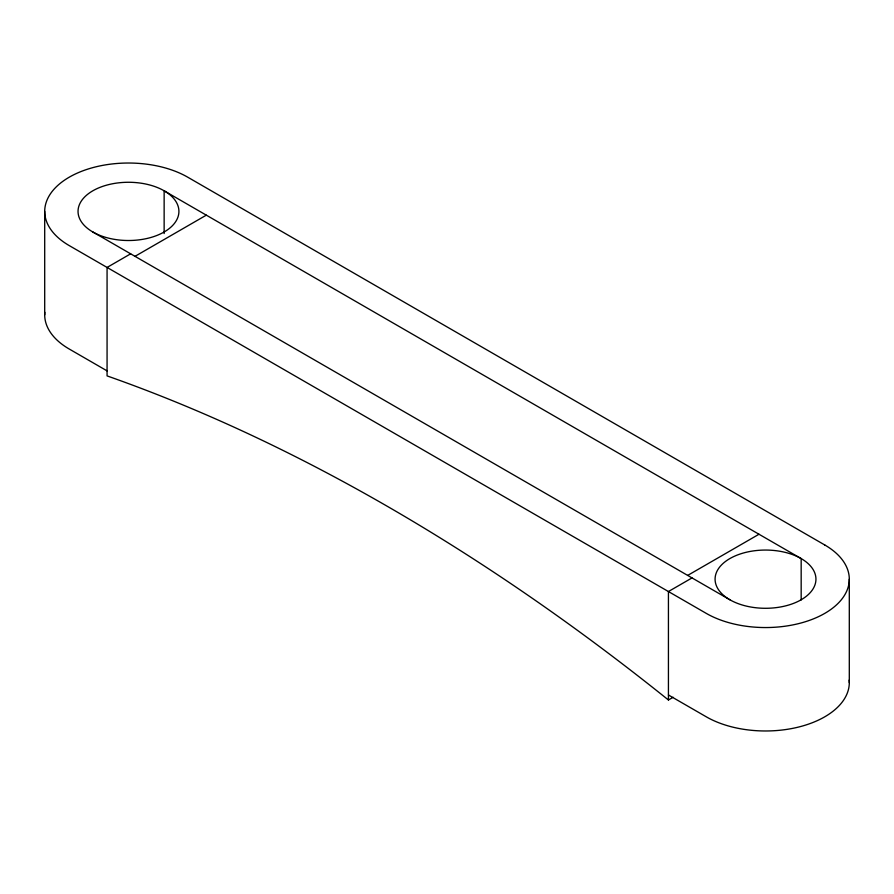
<?xml version="1.0" encoding="UTF-8"?>
<svg xmlns="http://www.w3.org/2000/svg" width="894" height="894" viewBox="0 0 894 894"><rect width="100%" height="100%" fill="white"/><g stroke="black" fill="none" stroke-linecap="round" stroke-linejoin="round"><path stroke-width="1.34" d="M130.658 253.818L107.068 267.44L107.068 375.893A2069.051 1194.574 60 0 1 668.433 699.991L673.16 697.275M135.005 256.332L206.324 215.152M687.676 575.412L758.995 534.243M692.023 577.915L668.433 591.537L668.433 699.991M92.831 231.982L729.862 599.762A50.422 29.111 0 0 0 814.222 586.71A50.422 29.111 0 0 0 752.457 551.05A50.422 29.111 0 0 0 729.862 599.762M107.068 370.876L69.24 349.029A83.79 48.377 0 0 1 44.812 312.308M668.433 694.973L706.271 716.809A83.79 48.377 0 0 0 799.582 726.8A83.79 48.377 0 0 0 849.188 680.088M849.3 579.178L849.3 682.614M801.169 599.963L801.169 558.594L164.138 190.802L164.138 233.557M44.7 211.386L44.7 314.822M824.76 544.971L187.729 177.191A83.79 48.377 0 0 0 69.24 177.191A83.79 48.377 0 0 0 69.24 245.593L706.271 613.385A83.79 48.377 0 0 0 824.76 613.385A83.79 48.377 0 0 0 824.76 544.971M103.268 236.608A50.422 29.111 0 0 0 178.912 211.386A50.422 29.111 0 0 0 103.268 186.175A50.422 29.111 0 0 0 103.268 236.608"/></g></svg>
